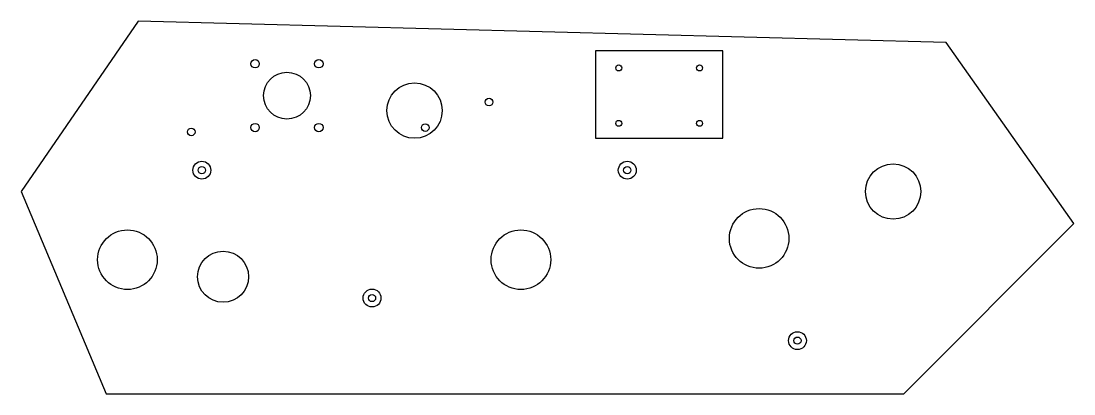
# Model space of a CAD drawing. Header units: metres. Extents: x -165 to 330, y -45 to 130.
import ezdxf

# ---------------------------------------------------------------- set-up
doc = ezdxf.new("R2010")
doc.units = ezdxf.units.M

msp = doc.modelspace()

# ---------------------------------------------------------------- linework, layer by layer
at = {"layer": 'BEARING_CLEARANCE_H0'}
msp.add_circle((0, 0), 4.2, dxfattribs=at)
at = {"layer": 'BEARING_CLEARANCE_H1'}
msp.add_circle((-80, 60), 4.2, dxfattribs=at)
at = {"layer": 'BEARING_CLEARANCE_H2'}
msp.add_circle((120, 60), 4.2, dxfattribs=at)
at = {"layer": 'BEARING_CLEARANCE_T'}
msp.add_circle((200, -20), 4.2, dxfattribs=at)
at = {"layer": 'CUT_OUTLINE'}
for p, q in [((-110, 130), (-165, 50)), ((270, 120), (-110, 130)), ((330, 35), (270, 120)), ((-165, 50), (-125, -45)), ((250, -45), (330, 35)), ((-125, -45), (250, -45))]:
    msp.add_line(p, q, dxfattribs=at)
at = {"layer": 'LIGHTENING'}
for centre, radius in [((20, 88), 13), ((245, 50), 13), ((182, 28), 14), ((-115, 18), 14), ((70, 18), 14), ((-70, 10), 12)]:
    msp.add_circle(centre, radius, dxfattribs=at)
at = {"layer": 'M3_H0'}
msp.add_circle((0, 0), 1.7, dxfattribs=at)
at = {"layer": 'M3_H1'}
msp.add_circle((-80, 60), 1.7, dxfattribs=at)
at = {"layer": 'M3_H2'}
msp.add_circle((120, 60), 1.7, dxfattribs=at)
at = {"layer": 'M3_T'}
msp.add_circle((200, -20), 1.7, dxfattribs=at)
at = {"layer": 'MOTOR_MOUNT_M3'}
for centre in [(-55, 110), (-25, 110), (-55, 80), (-25, 80)]:
    msp.add_circle(centre, 2, dxfattribs=at)
at = {"layer": 'MOTOR_SHAFT_CLEARANCE'}
msp.add_circle((-40, 95), 11, dxfattribs=at)
at = {"layer": 'SERVO_ENVELOPE'}
for p, q in [((165, 116), (105, 116)), ((105, 116), (105, 75)), ((165, 75), (165, 116)), ((105, 75), (165, 75))]:
    msp.add_line(p, q, dxfattribs=at)
at = {"layer": 'SERVO_MOUNT'}
for centre in [(116, 108), (154, 108), (116, 82), (154, 82)]:
    msp.add_circle(centre, 1.4, dxfattribs=at)
at = {"layer": 'TENDON_ANCHOR'}
for centre in [(55, 92), (-85, 78), (25, 80)]:
    msp.add_circle(centre, 1.8, dxfattribs=at)

doc.saveas('drawing.dxf')
